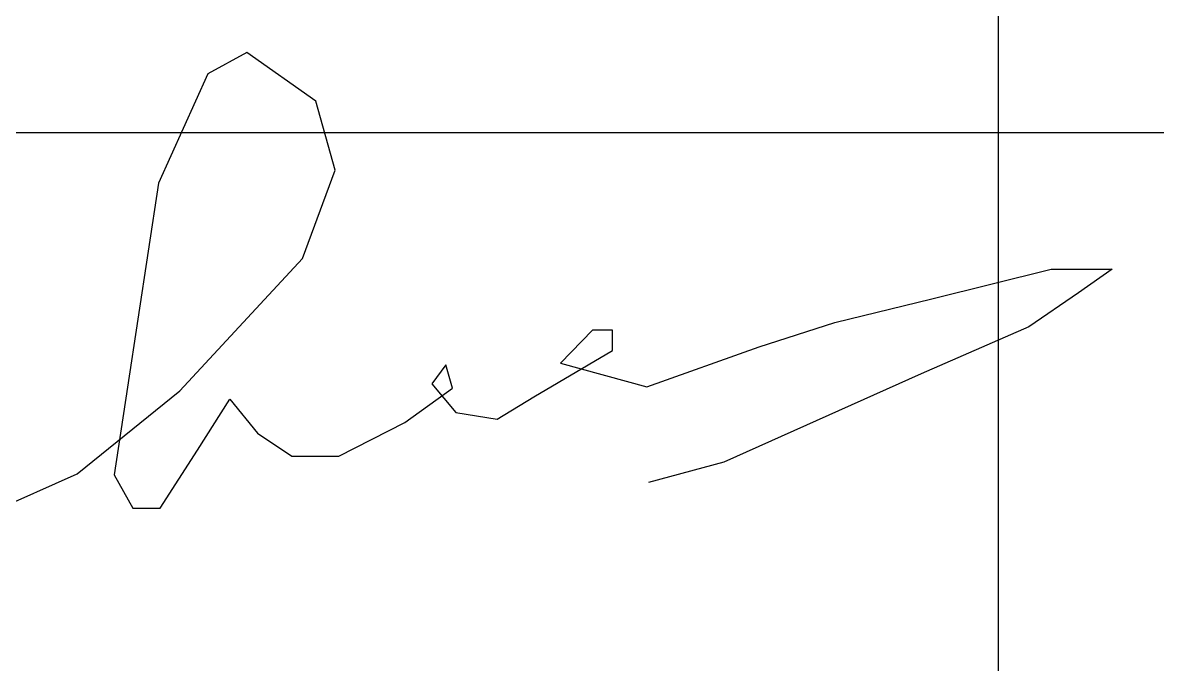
# Model space of a CAD drawing. Header units: millimetres. Extents: x -23631 to 2610815, y 484233 to 2921318.
# Drawn here: x 1762406 to 1763247, y 1420660 to 1421136 of the extents above; entities that cross this region are included whole.
import ezdxf

# ---------------------------------------------------------------- set-up
doc = ezdxf.new("R2010")
doc.units = ezdxf.units.MM

# ---------------------------------------------------------------- blocks, each defined once
blk = doc.blocks.new('üü')
at = {"lineweight": 25, "ltscale": 15}
for p, q in [((3749156.7, 330048.6), (3749156.7, 336833.2)), ((3742381.3, 333752.6), (3750394, 333752.6))]:
    blk.add_line(p, q, dxfattribs=at)
at = {"color": 7, "lineweight": 30}
blk.add_lwpolyline([(3748236.4, 333406), (3748313.3, 333440.1), (3748407.2, 333516.1), (3748519.6, 333637.4), (3748549.6, 333718.3), (3748531.8, 333781.4), (3748468.7, 333825.8), (3748433.1, 333806.4), (3748387.7, 333706.2), (3748359.4, 333519.4), (3748347.3, 333439.4), (3748364.3, 333408.6), (3748389.4, 333408.6), (3748423.4, 333461.9), (3748453, 333508.6), (3748478.4, 333477.3), (3748509.9, 333456.3), (3748552.8, 333456.3), (3748613.2, 333487.3), (3748656.8, 333518.7), (3748650.7, 333539.9), (3748638.1, 333522.7), (3748659.9, 333496.4), (3748697.9, 333490.3), (3748731.3, 333510.6), (3748803.3, 333553.1), (3748803.3, 333571.8), (3748785, 333571.8), (3748755.7, 333541.4), (3748834.7, 333519.7), (3748937.5, 333556.4), (3749007, 333578.6), (3749095.5, 333600.5), (3749205, 333627.5), (3749260.8, 333627.5), (3749229.8, 333606), (3749184.4, 333574.7), (3749085.9, 333531.8), (3748905.4, 333450.9), (3748836.2, 333432.2)], dxfattribs=at)

msp = doc.modelspace()

# ---------------------------------------------------------------- block references
at = {"xscale": 0.8095442897741573, "yscale": 0.8095442897741573, "zscale": 0.8095442897741573}
msp.add_blockref('üü', (-1271979.02, 1150866.94), dxfattribs=at)

doc.saveas('drawing.dxf')
